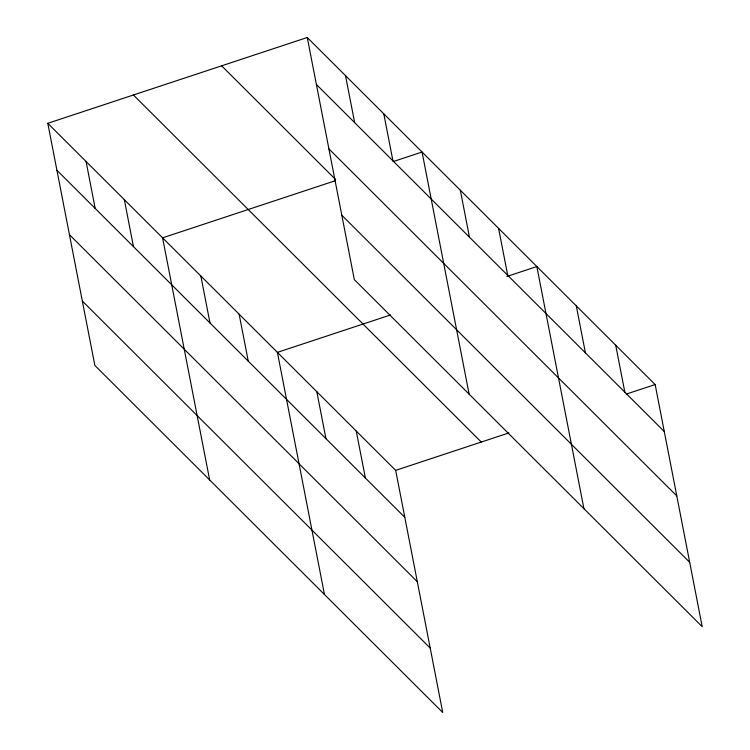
<?xml version="1.0" encoding="UTF-8"?>
<svg xmlns="http://www.w3.org/2000/svg" width="750" height="750" viewBox="0 0 750 750"><rect width="100%" height="100%" fill="white"/><g stroke="black" fill="none" stroke-linecap="round" stroke-linejoin="round"><path stroke-width="1.12" d="M47.794 123.309L395.672 470.363L442.734 712.5L94.856 365.447L47.794 123.309L307.266 37.5L655.144 384.553L702.206 626.691L354.328 279.637L307.266 37.5M335.334 180.712L162.591 237.834L209.662 479.972M393.15 161.588L422.062 152.025L469.125 394.163M390.591 314.934L277.397 352.369L324.459 594.497M506.841 276.488L536.859 266.559L583.931 508.697M395.672 470.363L508.866 432.928M626.231 394.116L655.144 384.553M316.388 84.469L664.266 431.522M328.912 148.875L676.791 495.928M221.634 65.812L335.625 179.531M341.812 215.231L689.691 562.284M133.416 94.987L481.294 442.05M56.925 170.278L404.803 517.331M69.441 234.684L417.319 581.737M82.341 301.041L430.219 648.094M615.712 345.225L624.844 392.194M576.291 305.887L585.413 352.856M498.591 228.384L507.722 275.344M460.331 190.209L469.453 237.169M383.794 113.85L392.925 160.819M345.525 75.675L354.656 122.644M356.25 431.034L365.372 477.994M316.819 391.697L325.95 438.666M239.128 314.194L248.259 361.153M200.859 276.009L209.991 322.978M124.331 199.659L133.453 246.628M86.062 161.484L95.194 208.453"/></g></svg>
